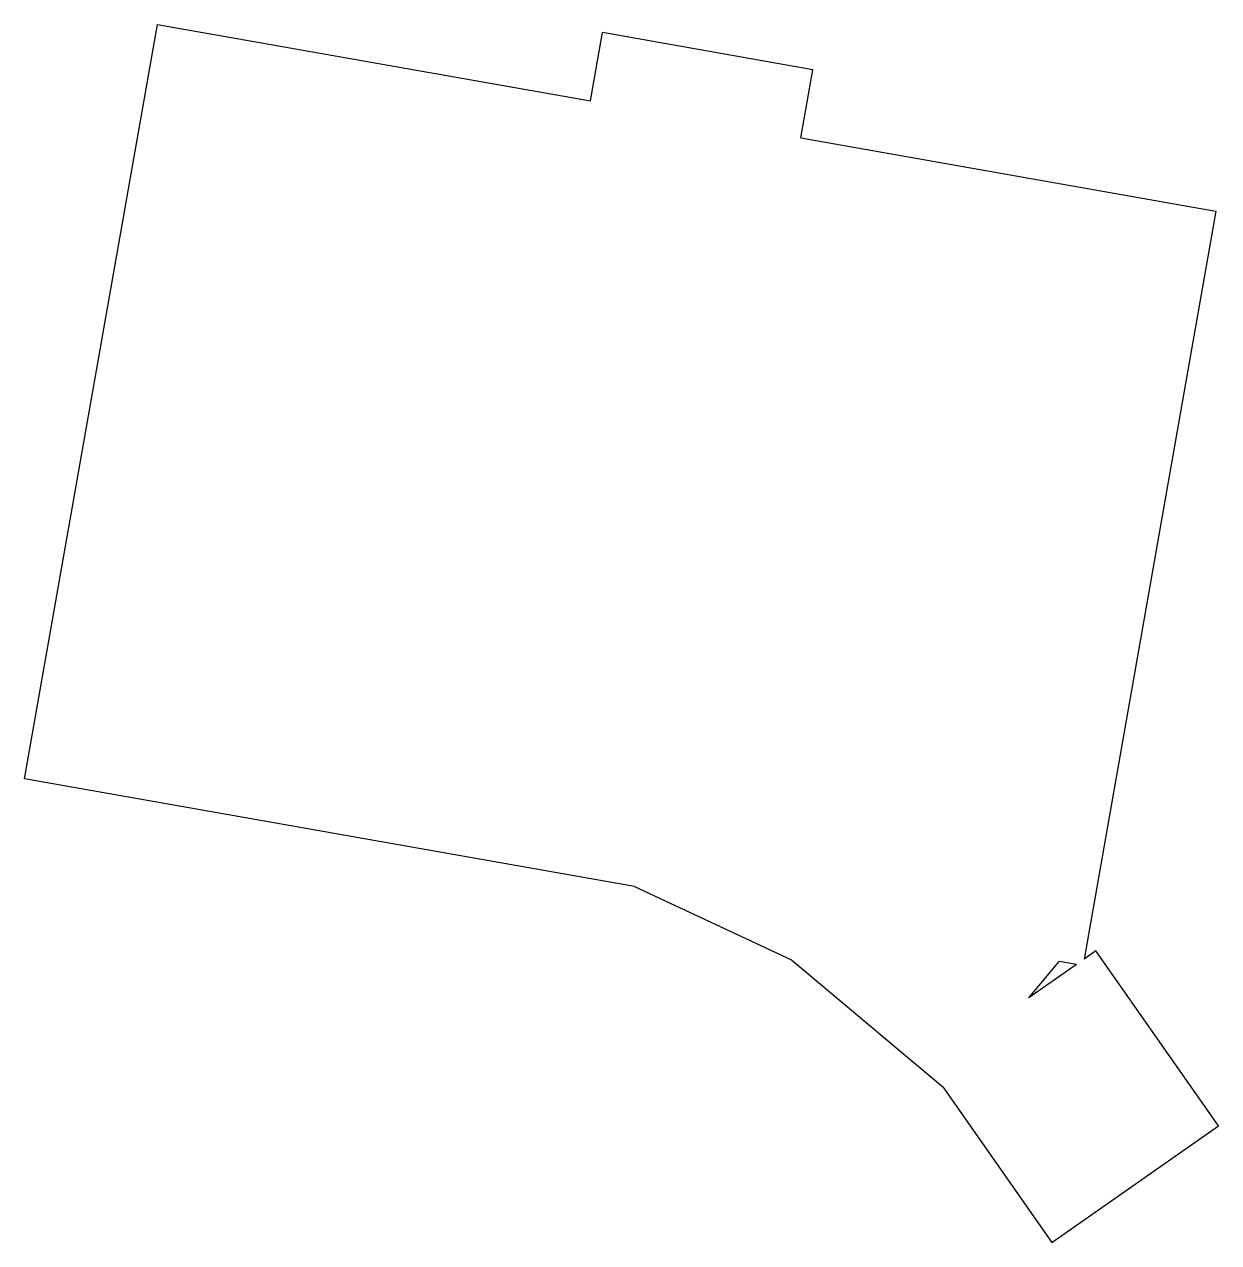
# Model space of a CAD drawing. Header units: millimetres. Extents: x -20 to 97, y -45 to 74.
import ezdxf

# ---------------------------------------------------------------- set-up
doc = ezdxf.new("R2010")
doc.units = ezdxf.units.MM

msp = doc.modelspace()

# ---------------------------------------------------------------- linework, layer by layer
for p, q in [((-20.19, 0.39), (-7.12, 74.5)), ((-7.12, 74.5), (35.42, 67)), ((35.42, 67), (36.6, 73.7)), ((57.28, 70.05), (36.6, 73.7)), ((56.1, 63.35), (57.28, 70.05)), ((56.1, 63.35), (96.87, 56.16)), ((96.87, 56.16), (83.92, -17.3)), ((39.75, -10.18), (-20.19, 0.39)), ((39.75, -10.18), (55.17, -17.36)), ((85.09, -16.48), (83.92, -17.3)), ((97.14, -33.68), (85.09, -16.48)), ((55.17, -17.36), (70.03, -29.84)), ((78.48, -21.11), (81.48, -17.53)), ((83.16, -17.83), (78.48, -21.11)), ((83.16, -17.83), (81.48, -17.53)), ((70.03, -29.84), (80.76, -45.15)), ((80.76, -45.15), (97.14, -33.68))]:
    msp.add_line(p, q)

doc.saveas('drawing.dxf')
